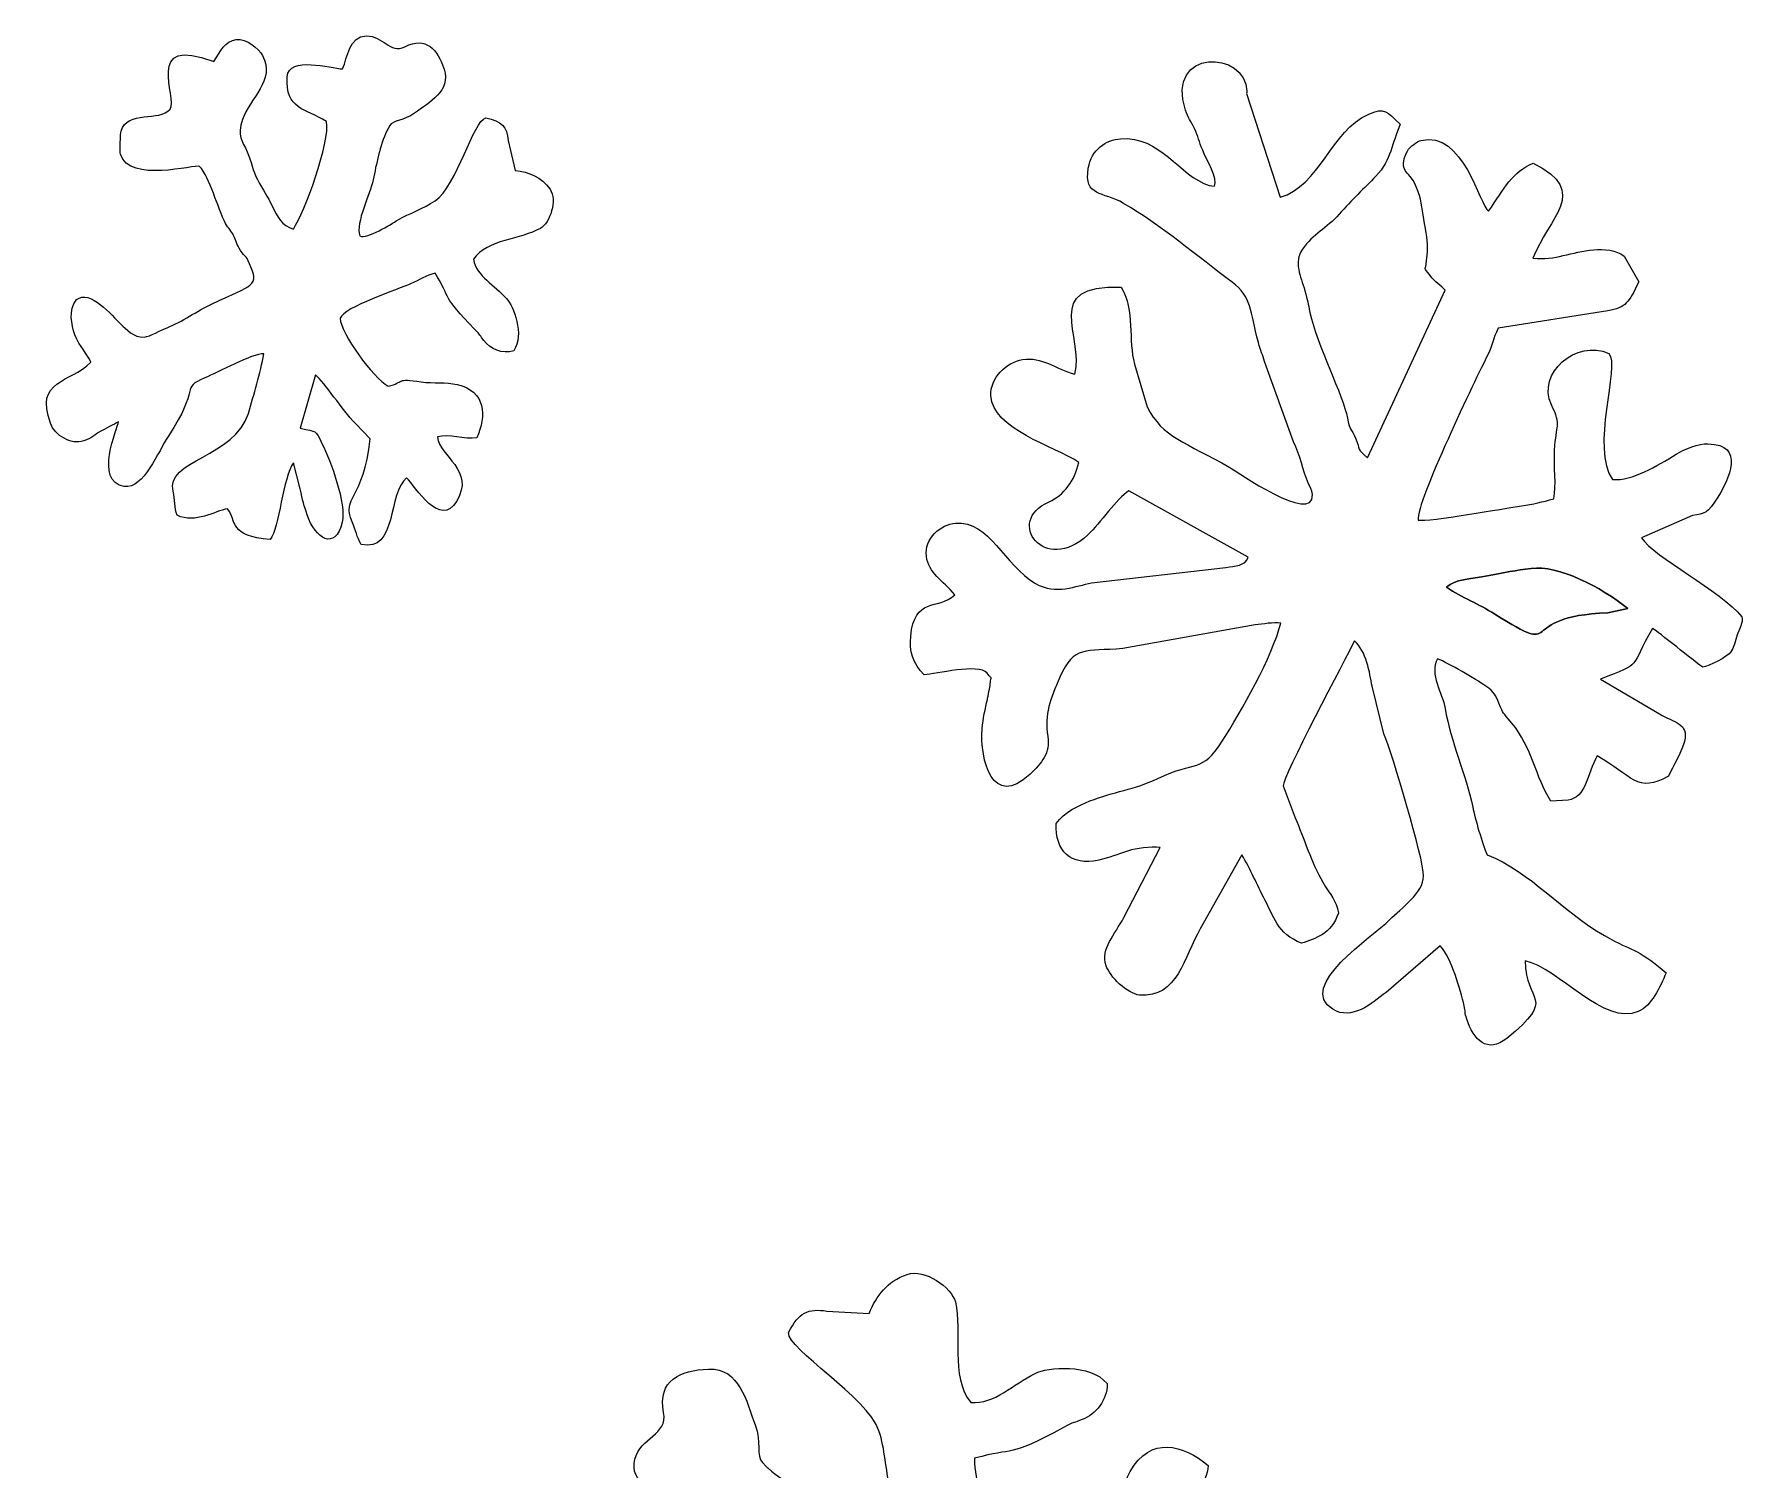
# Model space of a CAD drawing. Header units: millimetres. Extents: x -127 to 127, y -90 to 89.
# Drawn here: x -50.23 to -27.11, y 6.79 to 26.17 of the extents above; entities that cross this region are included whole.
import ezdxf

# ---------------------------------------------------------------- set-up
doc = ezdxf.new("R2010")
doc.units = ezdxf.units.MM
doc.header["$MEASUREMENT"] = 0
doc.layers.add('Layer 1', color=7, linetype='Continuous')

msp = doc.modelspace()

# ---------------------------------------------------------------- linework, layer by layer
at = {"layer": 'Layer 1', "color": 1, "lineweight": 9}
for points, knots in [([(-49.0881, 20.9363), (-49.0957, 20.8643), (-49.4256, 20.1293), (-49.0096, 20.0647), (-49.0096, 20.0647), (-48.7484, 20.0243), (-48.5459, 20.5471), (-48.4172, 20.7408), (-48.4172, 20.7408), (-47.9697, 21.4139), (-48.2623, 21.389), (-47.9222, 21.5305), (-47.9222, 21.5305), (-47.7537, 21.6006), (-47.2752, 21.8636), (-47.127, 21.8546), (-47.127, 21.8546), (-47.1707, 21.597), (-47.2586, 21.3049), (-47.3341, 21.0504), (-47.3341, 21.0504), (-47.5072, 20.4665), (-48.462, 20.4138), (-48.3513, 20.0009), (-48.3513, 20.0009), (-48.3199, 19.8838), (-48.3342, 19.7791), (-48.2968, 19.6758), (-48.2968, 19.6758), (-48.0408, 19.5581), (-47.794, 19.7336), (-47.6139, 19.7634), (-47.6139, 19.7634), (-47.4902, 19.597), (-47.5979, 19.3903), (-47.0375, 19.3482), (-47.0375, 19.3482), (-46.9181, 19.5004), (-46.8646, 20.1981), (-46.7257, 20.3821), (-46.7257, 20.3821), (-46.7257, 20.3821), (-46.6332, 20.0333), (-46.6332, 20.0333), (-46.6332, 20.0333), (-46.6044, 19.8755), (-46.5796, 19.8043), (-46.5397, 19.6829), (-46.5397, 19.6829), (-46.4338, 19.3616), (-46.16, 19.1868), (-46.0663, 19.5828), (-46.0663, 19.5828), (-46.0083, 19.8274), (-46.2223, 20.4094), (-46.3398, 20.6444), (-46.3398, 20.6444), (-46.4353, 20.8352), (-46.4023, 20.8), (-46.635, 20.8502), (-46.635, 20.8502), (-46.635, 20.8502), (-46.4283, 21.5732), (-46.4283, 21.5732), (-46.4283, 21.5732), (-46.3037, 21.4598), (-46.0647, 21.103), (-45.8895, 20.915), (-45.8895, 20.915), (-45.8895, 20.915), (-45.6903, 20.7087), (-45.6903, 20.7087), (-45.6903, 20.7087), (-45.7762, 19.8752), (-46.0818, 19.927), (-45.9339, 19.5867), (-45.9339, 19.5867), (-45.8809, 19.4648), (-45.8727, 19.3913), (-45.8111, 19.2808), (-45.8111, 19.2808), (-45.3233, 19.1686), (-45.4516, 19.9848), (-45.1976, 20.182), (-45.1976, 20.182), (-45.0747, 20.0526), (-44.7399, 19.4971), (-44.5211, 19.8641), (-44.5211, 19.8641), (-44.2672, 20.2902), (-44.7603, 20.4694), (-44.7808, 20.7328), (-44.7808, 20.7328), (-44.6244, 20.7828), (-44.4186, 20.6918), (-44.2484, 20.7206), (-44.2484, 20.7206), (-44.1184, 21.0172), (-44.1226, 21.3477), (-44.5152, 21.4413), (-44.5152, 21.4413), (-44.6643, 21.4768), (-44.8288, 21.4518), (-45.0008, 21.4779), (-45.0008, 21.4779), (-45.3483, 21.5307), (-45.2185, 21.4724), (-45.4468, 21.4168), (-45.4468, 21.4168), (-45.6462, 21.5316), (-46.0878, 22.1273), (-46.0949, 22.3365), (-46.0949, 22.3365), (-46.0478, 22.4825), (-45.3011, 22.7306), (-45.1365, 22.8029), (-45.1365, 22.8029), (-45.0171, 22.8554), (-44.9377, 22.9119), (-44.8107, 22.9443), (-44.8107, 22.9443), (-44.5944, 22.5924), (-44.7265, 22.6409), (-44.2791, 22.1885), (-44.2791, 22.1885), (-44.1972, 22.1058), (-44.2098, 22.1034), (-44.1552, 22.0335), (-44.1552, 22.0335), (-44.0694, 21.9235), (-43.9053, 21.8457), (-43.7497, 21.8972), (-43.7497, 21.8972), (-43.5983, 22.111), (-43.7583, 22.5032), (-43.8467, 22.6022), (-43.8467, 22.6022), (-44.0076, 22.7824), (-44.251, 22.9001), (-44.2959, 23.132), (-44.2959, 23.132), (-44.1043, 23.4016), (-43.6516, 23.3998), (-43.3898, 23.5488), (-43.3898, 23.5488), (-43.2625, 23.6213), (-43.1565, 23.9296), (-43.2607, 24.0781), (-43.2607, 24.0781), (-43.3787, 24.2464), (-43.5445, 24.3096), (-43.731, 24.3314), (-43.731, 24.3314), (-43.731, 24.3314), (-43.8238, 24.7347), (-43.8238, 24.7347), (-43.8238, 24.7347), (-43.8449, 24.919), (-43.9123, 24.9988), (-44.1289, 25.0388), (-44.1289, 25.0388), (-44.2924, 25.0082), (-44.5186, 24.122), (-44.8124, 23.9202), (-44.8124, 23.9202), (-44.9689, 23.8127), (-45.157, 23.7557), (-45.319, 23.6596), (-45.319, 23.6596), (-45.404, 23.6092), (-45.7317, 23.3973), (-45.8291, 23.446), (-45.8291, 23.446), (-45.8906, 23.63), (-45.686, 24.011), (-45.6484, 24.2027), (-45.6484, 24.2027), (-45.6064, 24.4169), (-45.558, 24.6624), (-45.4643, 24.8643), (-45.4643, 24.8643), (-45.4604, 24.8726), (-45.4567, 24.8801), (-45.4526, 24.8881), (-45.4526, 24.8881), (-45.4526, 24.8881), (-45.4253, 24.9349), (-45.4253, 24.9349), (-45.4253, 24.9349), (-45.3795, 25.0145), (-45.2342, 24.9968), (-45.09, 25.1036), (-45.09, 25.1036), (-44.8917, 25.2505), (-44.5946, 25.4044), (-44.6904, 25.6953), (-44.6904, 25.6953), (-44.7778, 25.9613), (-44.9317, 26.147), (-45.2219, 26.0009), (-45.2219, 26.0009), (-45.4224, 25.9), (-45.5183, 26.1529), (-45.7395, 26.1466), (-45.7395, 26.1466), (-45.9765, 26.1398), (-45.9941, 25.8575), (-46.0615, 25.7014), (-46.0615, 25.7014), (-46.2204, 25.7054), (-46.7904, 25.8838), (-46.8094, 25.5925), (-46.8094, 25.5925), (-46.8382, 25.1541), (-46.5679, 25.1673), (-46.2781, 24.993), (-46.2781, 24.993), (-46.2262, 24.7117), (-46.5776, 23.7654), (-46.7262, 23.5396), (-46.7262, 23.5396), (-46.8816, 23.5827), (-46.943, 23.705), (-47.0091, 23.844), (-47.0091, 23.844), (-47.0778, 23.9884), (-47.133, 24.059), (-47.2113, 24.2064), (-47.2113, 24.2064), (-47.2728, 24.3223), (-47.2952, 24.4546), (-47.3499, 24.5833), (-47.3499, 24.5833), (-47.4134, 24.7328), (-47.4929, 24.7849), (-47.4135, 25.02), (-47.4135, 25.02), (-47.3191, 25.2996), (-46.9602, 25.5517), (-47.1429, 25.8812), (-47.1429, 25.8812), (-47.1965, 25.9779), (-47.3593, 26.1146), (-47.498, 26.0962), (-47.498, 26.0962), (-47.6472, 26.0764), (-47.7129, 25.9393), (-47.8023, 25.7999), (-47.8023, 25.7999), (-48.7615, 26.1689), (-48.2769, 25.3038), (-48.3915, 25.1592), (-48.3915, 25.1592), (-48.5319, 24.982), (-48.9676, 25.1511), (-49.0539, 24.8607), (-49.0539, 24.8607), (-49.0608, 24.8372), (-49.0708, 24.5762), (-49.0625, 24.5498), (-49.0625, 24.5498), (-48.9378, 24.1549), (-48.0545, 24.4134), (-47.993, 24.3852), (-47.993, 24.3852), (-47.8569, 24.24), (-47.75, 23.8196), (-47.6412, 23.6165), (-47.6412, 23.6165), (-47.6055, 23.5497), (-47.5644, 23.5126), (-47.5328, 23.4515), (-47.5328, 23.4515), (-47.4988, 23.3858), (-47.4955, 23.3297), (-47.4413, 23.2506), (-47.4413, 23.2506), (-47.3674, 23.143), (-47.3785, 23.2047), (-47.3183, 23.0704), (-47.3183, 23.0704), (-47.1845, 22.7715), (-47.2554, 22.7925), (-47.8308, 22.5263), (-47.8308, 22.5263), (-48.0265, 22.4359), (-48.2289, 22.2837), (-48.4317, 22.2081), (-48.4317, 22.2081), (-48.5255, 22.1732), (-48.6574, 22.0902), (-48.7424, 22.082), (-48.7424, 22.082), (-48.8817, 22.0684), (-48.9861, 22.1911), (-49.0562, 22.2562), (-49.0562, 22.2562), (-49.1746, 22.366), (-49.4707, 22.7358), (-49.6572, 22.5866), (-49.6572, 22.5866), (-49.7636, 22.4438), (-49.7262, 22.2493), (-49.6755, 22.1133), (-49.6755, 22.1133), (-49.614, 21.9485), (-49.5053, 21.8523), (-49.4619, 21.7404), (-49.4619, 21.7404), (-49.742, 21.4568), (-50.2258, 21.5071), (-50.0068, 20.9179), (-50.0068, 20.9179), (-49.9458, 20.7537), (-49.7284, 20.62), (-49.5574, 20.6796), (-49.5574, 20.6796), (-49.4572, 20.7145), (-49.4075, 20.7609), (-49.3268, 20.8094), (-49.3268, 20.8094), (-49.2629, 20.8478), (-49.153, 20.9001), (-49.0881, 20.9363)], [0, 0, 0, 0, 0.0121951, 0.0121951, 0.0121951, 0.0121951, 0.0243902, 0.0243902, 0.0243902, 0.0243902, 0.0365854, 0.0365854, 0.0365854, 0.0365854, 0.0487805, 0.0487805, 0.0487805, 0.0487805, 0.0609756, 0.0609756, 0.0609756, 0.0609756, 0.0731707, 0.0731707, 0.0731707, 0.0731707, 0.0853659, 0.0853659, 0.0853659, 0.0853659, 0.097561, 0.097561, 0.097561, 0.097561, 0.1097561, 0.1097561, 0.1097561, 0.1097561, 0.1219512, 0.1219512, 0.1219512, 0.1219512, 0.1341463, 0.1341463, 0.1341463, 0.1341463, 0.1463415, 0.1463415, 0.1463415, 0.1463415, 0.1585366, 0.1585366, 0.1585366, 0.1585366, 0.1707317, 0.1707317, 0.1707317, 0.1707317, 0.1829268, 0.1829268, 0.1829268, 0.1829268, 0.195122, 0.195122, 0.195122, 0.195122, 0.2073171, 0.2073171, 0.2073171, 0.2073171, 0.2195122, 0.2195122, 0.2195122, 0.2195122, 0.2317073, 0.2317073, 0.2317073, 0.2317073, 0.2439024, 0.2439024, 0.2439024, 0.2439024, 0.2560976, 0.2560976, 0.2560976, 0.2560976, 0.2682927, 0.2682927, 0.2682927, 0.2682927, 0.2804878, 0.2804878, 0.2804878, 0.2804878, 0.2926829, 0.2926829, 0.2926829, 0.2926829, 0.304878, 0.304878, 0.304878, 0.304878, 0.3170732, 0.3170732, 0.3170732, 0.3170732, 0.3292683, 0.3292683, 0.3292683, 0.3292683, 0.3414634, 0.3414634, 0.3414634, 0.3414634, 0.3536585, 0.3536585, 0.3536585, 0.3536585, 0.3658537, 0.3658537, 0.3658537, 0.3658537, 0.3780488, 0.3780488, 0.3780488, 0.3780488, 0.3902439, 0.3902439, 0.3902439, 0.3902439, 0.402439, 0.402439, 0.402439, 0.402439, 0.4146341, 0.4146341, 0.4146341, 0.4146341, 0.4268293, 0.4268293, 0.4268293, 0.4268293, 0.4390244, 0.4390244, 0.4390244, 0.4390244, 0.4512195, 0.4512195, 0.4512195, 0.4512195, 0.4634146, 0.4634146, 0.4634146, 0.4634146, 0.4756098, 0.4756098, 0.4756098, 0.4756098, 0.4878049, 0.4878049, 0.4878049, 0.4878049, 0.5, 0.5, 0.5, 0.5, 0.5121951, 0.5121951, 0.5121951, 0.5121951, 0.5243902, 0.5243902, 0.5243902, 0.5243902, 0.5365854, 0.5365854, 0.5365854, 0.5365854, 0.5487805, 0.5487805, 0.5487805, 0.5487805, 0.5609756, 0.5609756, 0.5609756, 0.5609756, 0.5731707, 0.5731707, 0.5731707, 0.5731707, 0.5853659, 0.5853659, 0.5853659, 0.5853659, 0.597561, 0.597561, 0.597561, 0.597561, 0.6097561, 0.6097561, 0.6097561, 0.6097561, 0.6219512, 0.6219512, 0.6219512, 0.6219512, 0.6341463, 0.6341463, 0.6341463, 0.6341463, 0.6463415, 0.6463415, 0.6463415, 0.6463415, 0.6585366, 0.6585366, 0.6585366, 0.6585366, 0.6707317, 0.6707317, 0.6707317, 0.6707317, 0.6829268, 0.6829268, 0.6829268, 0.6829268, 0.695122, 0.695122, 0.695122, 0.695122, 0.7073171, 0.7073171, 0.7073171, 0.7073171, 0.7195122, 0.7195122, 0.7195122, 0.7195122, 0.7317073, 0.7317073, 0.7317073, 0.7317073, 0.7439024, 0.7439024, 0.7439024, 0.7439024, 0.7560976, 0.7560976, 0.7560976, 0.7560976, 0.7682927, 0.7682927, 0.7682927, 0.7682927, 0.7804878, 0.7804878, 0.7804878, 0.7804878, 0.7926829, 0.7926829, 0.7926829, 0.7926829, 0.804878, 0.804878, 0.804878, 0.804878, 0.8170732, 0.8170732, 0.8170732, 0.8170732, 0.8292683, 0.8292683, 0.8292683, 0.8292683, 0.8414634, 0.8414634, 0.8414634, 0.8414634, 0.8536585, 0.8536585, 0.8536585, 0.8536585, 0.8658537, 0.8658537, 0.8658537, 0.8658537, 0.8780488, 0.8780488, 0.8780488, 0.8780488, 0.8902439, 0.8902439, 0.8902439, 0.8902439, 0.902439, 0.902439, 0.902439, 0.902439, 0.9146341, 0.9146341, 0.9146341, 0.9146341, 0.9268293, 0.9268293, 0.9268293, 0.9268293, 0.9390244, 0.9390244, 0.9390244, 0.9390244, 0.9512195, 0.9512195, 0.9512195, 0.9512195, 0.9634146, 0.9634146, 0.9634146, 0.9634146, 0.9756098, 0.9756098, 0.9756098, 0.9756098, 1, 1, 1, 1]), ([(-34.4787, 14.0941), (-34.4787, 14.0941), (-33.9195, 15.0937), (-33.9195, 15.0937), (-33.9195, 15.0937), (-33.7982, 14.8986), (-33.7157, 14.689), (-33.6067, 14.4845), (-33.6067, 14.4845), (-33.495, 14.2745), (-33.4393, 14.0248), (-33.1118, 13.8999), (-33.1118, 13.8999), (-32.9271, 13.9592), (-32.7111, 14.0194), (-32.6138, 14.3062), (-32.6138, 14.3062), (-32.646, 14.4873), (-32.7145, 14.5361), (-32.8262, 14.7249), (-32.8262, 14.7249), (-32.9737, 14.9744), (-33.0852, 15.3323), (-33.196, 15.5911), (-33.196, 15.5911), (-33.196, 15.5911), (-33.3586, 16.026), (-33.3586, 16.026), (-33.3586, 16.026), (-33.3818, 16.1119), (-32.5061, 17.7645), (-32.3975, 17.9801), (-32.3975, 17.9801), (-32.2363, 17.8392), (-32.1912, 17.5512), (-32.1598, 17.367), (-32.1598, 17.367), (-32.1598, 17.367), (-31.9987, 16.7237), (-31.9987, 16.7237), (-31.9987, 16.7237), (-31.8866, 16.4503), (-31.4614, 15.0374), (-31.4646, 14.8082), (-31.4646, 14.8082), (-31.4677, 14.5749), (-31.7603, 14.3752), (-31.9223, 14.2145), (-31.9223, 14.2145), (-32.1462, 13.9924), (-33.1942, 13.313), (-32.6897, 13.0075), (-32.6897, 13.0075), (-32.4325, 12.8517), (-32.1701, 13.0835), (-31.9704, 13.2362), (-31.9704, 13.2362), (-31.9704, 13.2362), (-31.2383, 13.8644), (-31.2383, 13.8644), (-31.2383, 13.8644), (-31.0804, 13.686), (-30.9699, 13.2785), (-30.9154, 13.0528), (-30.9154, 13.0528), (-30.8958, 12.9719), (-30.9117, 12.9643), (-30.8818, 12.8748), (-30.8818, 12.8748), (-30.7886, 12.5957), (-30.6035, 12.4022), (-30.3407, 12.6154), (-30.3407, 12.6154), (-29.6426, 13.1816), (-30.0939, 13.0886), (-30.0911, 13.6608), (-30.0911, 13.6608), (-29.6436, 13.5693), (-29.0246, 12.7746), (-28.5651, 12.9768), (-28.5651, 12.9768), (-28.385, 13.0562), (-28.2712, 13.3046), (-28.1895, 13.5008), (-28.1895, 13.5008), (-28.6356, 13.8755), (-28.6055, 13.762), (-29.0216, 14.0022), (-29.0216, 14.0022), (-29.6038, 14.3383), (-30.0077, 14.8525), (-30.6047, 15.0944), (-30.6047, 15.0944), (-30.6705, 15.2371), (-30.7694, 15.5861), (-30.8001, 15.7356), (-30.8001, 15.7356), (-30.8903, 16.1766), (-31.0946, 16.6114), (-31.173, 17.0692), (-31.173, 17.0692), (-31.2091, 17.28), (-31.3897, 17.5269), (-31.2772, 17.7403), (-31.2772, 17.7403), (-31.1199, 17.6727), (-30.7657, 17.4701), (-30.6229, 17.3691), (-30.6229, 17.3691), (-30.5074, 17.2876), (-30.4906, 17.2445), (-30.4471, 17.14), (-30.4471, 17.14), (-30.3779, 16.9738), (-30.4045, 17.0336), (-30.2745, 16.8758), (-30.2745, 16.8758), (-29.9947, 16.5364), (-29.9584, 16.1468), (-29.7437, 15.8187), (-29.7437, 15.8187), (-29.7437, 15.8187), (-29.5135, 15.8298), (-29.5135, 15.8298), (-29.5135, 15.8298), (-29.2733, 15.8658), (-29.2513, 16.1768), (-29.1212, 16.4306), (-29.1212, 16.4306), (-28.6537, 16.1606), (-28.5736, 15.9147), (-28.158, 16.1524), (-28.158, 16.1524), (-28.0987, 16.2689), (-27.9653, 16.5244), (-27.941, 16.6241), (-27.941, 16.6241), (-27.881, 16.87), (-28.0806, 16.877), (-28.2777, 16.9947), (-28.2777, 16.9947), (-28.2777, 16.9947), (-29.0762, 17.4647), (-29.0762, 17.4647), (-29.0762, 17.4647), (-28.492, 17.6905), (-28.6901, 17.5966), (-28.3732, 18.1496), (-28.3732, 18.1496), (-28.2044, 18.0327), (-27.7534, 17.658), (-27.6917, 17.6249), (-27.6917, 17.6249), (-27.6141, 17.6366), (-27.3595, 17.7648), (-27.3127, 17.8323), (-27.3127, 17.8323), (-27.2774, 17.883), (-27.255, 17.9826), (-27.2289, 18.0604), (-27.2289, 18.0604), (-27.2084, 18.1214), (-27.1422, 18.2412), (-27.1648, 18.3036), (-27.1648, 18.3036), (-27.4492, 18.6631), (-28.3485, 19.1057), (-28.521, 19.3722), (-28.521, 19.3722), (-28.521, 19.3722), (-27.8335, 19.6728), (-27.8335, 19.6728), (-27.8335, 19.6728), (-27.6647, 19.699), (-27.6233, 19.7049), (-27.4995, 19.9058), (-27.4995, 19.9058), (-27.3386, 20.1666), (-27.113, 20.6297), (-27.6242, 20.6406), (-27.6242, 20.6406), (-27.7474, 20.6431), (-27.9332, 20.5764), (-28.0536, 20.5008), (-28.0536, 20.5008), (-28.3077, 20.341), (-28.6473, 20.1379), (-28.9107, 20.1587), (-28.9107, 20.1587), (-29.2176, 20.5674), (-28.8102, 21.7039), (-28.9614, 21.8603), (-28.9614, 21.8603), (-29.3999, 22.0561), (-29.9416, 21.5968), (-29.7359, 21.1653), (-29.7359, 21.1653), (-29.5968, 20.8734), (-29.6762, 20.9123), (-29.6951, 20.5534), (-29.6951, 20.5534), (-29.7069, 20.3302), (-29.6686, 20.0825), (-29.7039, 19.8986), (-29.7039, 19.8986), (-29.8638, 19.8554), (-29.9792, 19.8251), (-30.1435, 19.8028), (-30.1435, 19.8028), (-30.3629, 19.7729), (-31.3951, 19.58), (-31.5389, 19.6113), (-31.5389, 19.6113), (-31.5641, 19.857), (-30.7478, 21.5389), (-30.5981, 21.8408), (-30.5981, 21.8408), (-30.5284, 21.9814), (-30.5305, 22.048), (-30.4559, 22.2026), (-30.4559, 22.2026), (-30.4559, 22.2026), (-28.9766, 22.4337), (-28.9766, 22.4337), (-28.9766, 22.4337), (-28.7278, 22.4852), (-28.6977, 22.5377), (-28.5572, 22.8284), (-28.5572, 22.8284), (-28.5572, 22.8284), (-28.757, 23.1756), (-28.757, 23.1756), (-28.757, 23.1756), (-28.8583, 23.2558), (-29.0352, 23.2718), (-29.1666, 23.2599), (-29.1666, 23.2599), (-29.4651, 23.233), (-29.6896, 23.114), (-29.9868, 23.1446), (-29.9868, 23.1446), (-29.7829, 23.6949), (-29.2022, 24.0446), (-29.9824, 24.427), (-29.9824, 24.427), (-30.2679, 24.3145), (-30.3707, 24.0933), (-30.5853, 23.7792), (-30.5853, 23.7792), (-30.7041, 23.8488), (-30.9273, 24.878), (-31.4997, 24.7361), (-31.4997, 24.7361), (-31.5513, 24.7234), (-31.6496, 24.6427), (-31.6687, 24.6164), (-31.6687, 24.6164), (-31.6855, 24.5932), (-31.7156, 24.5206), (-31.7201, 24.5037), (-31.7201, 24.5037), (-31.7831, 24.2626), (-31.6262, 24.3558), (-31.5207, 23.9943), (-31.5207, 23.9943), (-31.4799, 23.8539), (-31.4712, 23.7254), (-31.4383, 23.549), (-31.4383, 23.549), (-31.4057, 23.3732), (-31.4055, 23.305), (-31.4223, 23.117), (-31.4223, 23.117), (-31.4369, 22.9551), (-31.4777, 23.0501), (-31.3753, 22.9109), (-31.3753, 22.9109), (-31.317, 22.8315), (-31.2272, 22.7687), (-31.1712, 22.7152), (-31.1712, 22.7152), (-31.1712, 22.7152), (-32.2211, 20.4529), (-32.2211, 20.4529), (-32.2211, 20.4529), (-32.3662, 20.5709), (-32.3175, 20.5595), (-32.38, 20.7081), (-32.38, 20.7081), (-32.4446, 20.8616), (-32.464, 20.8227), (-32.4928, 20.9883), (-32.4928, 20.9883), (-32.5443, 21.2845), (-32.906, 21.9782), (-32.999, 22.4137), (-32.999, 22.4137), (-33.0254, 22.5375), (-33.0276, 22.5712), (-33.0669, 22.7072), (-33.0669, 22.7072), (-33.1239, 22.9042), (-33.2218, 23.0898), (-33.101, 23.2658), (-33.101, 23.2658), (-32.9549, 23.479), (-32.7748, 23.5434), (-32.6024, 23.7395), (-32.6024, 23.7395), (-32.4389, 23.9254), (-32.2554, 24.0992), (-32.111, 24.2497), (-32.111, 24.2497), (-31.8903, 24.4798), (-31.897, 24.697), (-31.7792, 24.9541), (-31.7792, 24.9541), (-31.9636, 25.1251), (-31.9837, 25.189), (-32.2136, 25.0876), (-32.2136, 25.0876), (-32.7009, 24.8727), (-32.8749, 24.1148), (-33.4019, 23.9676), (-33.4019, 23.9676), (-33.4019, 23.9676), (-33.8535, 25.3675), (-33.8535, 25.3675), (-33.8535, 25.3675), (-33.8533, 25.3768), (-33.8518, 25.3893), (-33.8518, 25.3985), (-33.8518, 25.3985), (-33.8527, 25.9583), (-34.9567, 25.9831), (-34.68, 25.1425), (-34.68, 25.1425), (-34.6453, 25.037), (-34.6087, 25.0042), (-34.5579, 24.8963), (-34.5579, 24.8963), (-34.5067, 24.7874), (-34.4957, 24.7181), (-34.4514, 24.6126), (-34.4514, 24.6126), (-34.3912, 24.4692), (-34.2368, 24.2134), (-34.2871, 24.119), (-34.2871, 24.119), (-34.2871, 24.119), (-34.3596, 24.1275), (-34.3596, 24.1275), (-34.3596, 24.1275), (-34.7611, 24.2561), (-35.0253, 24.8024), (-35.5577, 24.7585), (-35.5577, 24.7585), (-35.7496, 24.7428), (-35.95, 24.6147), (-35.9916, 24.359), (-35.9916, 24.359), (-36.0542, 23.9726), (-35.7949, 24.0477), (-35.5152, 23.8862), (-35.5152, 23.8862), (-35.0299, 23.606), (-34.5031, 23.1609), (-34.0489, 22.8219), (-34.0489, 22.8219), (-33.7857, 22.6255), (-33.8109, 22.44), (-33.6941, 22.0086), (-33.6941, 22.0086), (-33.6599, 21.8824), (-33.6398, 21.8513), (-33.612, 21.7495), (-33.612, 21.7495), (-33.612, 21.7495), (-33.2212, 20.6686), (-33.2212, 20.6686), (-33.2212, 20.6686), (-33.1257, 20.484), (-33.1004, 20.2892), (-33.0173, 20.0996), (-33.0173, 20.0996), (-32.9976, 20.0549), (-32.9667, 20.0244), (-32.9647, 19.9555), (-32.9647, 19.9555), (-32.9523, 19.54), (-33.9946, 20.2713), (-34.0808, 20.321), (-34.0808, 20.321), (-34.6713, 20.6605), (-34.9942, 20.7279), (-35.1947, 21.1385), (-35.1947, 21.1385), (-35.1947, 21.1385), (-35.3669, 21.7159), (-35.3669, 21.7159), (-35.3669, 21.7159), (-35.4577, 22.0337), (-35.3603, 22.4434), (-35.5461, 22.7552), (-35.5461, 22.7552), (-36.6394, 22.7955), (-36.0376, 22.0927), (-36.1742, 21.5804), (-36.1742, 21.5804), (-36.4462, 21.6542), (-36.6133, 21.8196), (-36.8798, 21.7781), (-36.8798, 21.7781), (-37.1021, 21.7435), (-37.3205, 21.5245), (-37.3066, 21.2918), (-37.3066, 21.2918), (-37.2788, 20.8302), (-36.4593, 20.6148), (-36.119, 20.3894), (-36.119, 20.3894), (-36.1784, 20.1408), (-36.3185, 19.9468), (-36.5214, 19.8577), (-36.5214, 19.8577), (-37.1264, 19.5919), (-36.5796, 18.8667), (-35.9982, 19.4108), (-35.9982, 19.4108), (-35.8259, 19.572), (-35.612, 19.9019), (-35.4432, 20.006), (-35.4432, 20.006), (-35.4432, 20.006), (-33.8322, 19.1094), (-33.8322, 19.1094), (-33.8322, 19.1094), (-33.8744, 18.9904), (-34.0083, 18.9923), (-34.1321, 18.9722), (-34.1321, 18.9722), (-34.1321, 18.9722), (-35.9478, 18.7621), (-35.9478, 18.7621), (-35.9478, 18.7621), (-36.1546, 18.7266), (-36.4237, 18.5938), (-36.7056, 18.7566), (-36.7056, 18.7566), (-37.127, 18.9999), (-37.3233, 19.6067), (-37.7859, 19.5706), (-37.7859, 19.5706), (-37.9828, 19.5552), (-38.2082, 19.3616), (-38.1779, 19.1226), (-38.1779, 19.1226), (-38.1483, 18.8889), (-37.9623, 18.8052), (-37.7919, 18.6018), (-37.7919, 18.6018), (-38.0338, 18.3882), (-38.3373, 18.5854), (-38.3901, 18.0384), (-38.3901, 18.0384), (-38.408, 17.8534), (-38.3646, 17.6736), (-38.206, 17.5214), (-38.206, 17.5214), (-38.0512, 17.5308), (-37.478, 17.6818), (-37.3562, 17.5447), (-37.3562, 17.5447), (-37.2714, 17.4211), (-37.312, 17.5499), (-37.3158, 17.3884), (-37.3158, 17.3884), (-37.3161, 17.3749), (-37.3479, 17.2227), (-37.3548, 17.1903), (-37.3548, 17.1903), (-37.3823, 17.0618), (-37.4145, 16.931), (-37.4249, 16.7959), (-37.4249, 16.7959), (-37.4572, 16.3707), (-37.2845, 15.7064), (-36.7814, 16.1788), (-36.7814, 16.1788), (-36.6184, 16.3318), (-36.5057, 16.4664), (-36.5395, 16.6913), (-36.5395, 16.6913), (-36.5853, 16.996), (-36.5082, 17.1914), (-36.3753, 17.4917), (-36.3753, 17.4917), (-36.1844, 17.9234), (-36.0332, 17.8333), (-35.5236, 17.8766), (-35.5236, 17.8766), (-35.5236, 17.8766), (-33.7367, 18.1958), (-33.7367, 18.1958), (-33.7367, 18.1958), (-33.6352, 18.2078), (-33.4902, 18.2329), (-33.3932, 18.2213), (-33.3932, 18.2213), (-33.4998, 17.7771), (-33.929, 17.0242), (-34.1831, 16.6258), (-34.1831, 16.6258), (-34.4601, 16.1913), (-34.5345, 16.3711), (-35.0526, 16.1237), (-35.0526, 16.1237), (-35.3638, 15.9751), (-35.6596, 15.9407), (-35.9696, 15.8195), (-35.9696, 15.8195), (-36.12, 15.7606), (-36.3139, 15.6681), (-36.4268, 15.514), (-36.4268, 15.514), (-36.4415, 15.1507), (-36.2287, 14.9313), (-35.851, 15.0226), (-35.851, 15.0226), (-35.7044, 15.058), (-35.6045, 15.0924), (-35.4468, 15.1474), (-35.4468, 15.1474), (-35.351, 15.1808), (-35.1498, 15.2048), (-35.0195, 15.1921), (-35.0195, 15.1921), (-35.0195, 15.1921), (-35.513, 14.2485), (-35.513, 14.2485), (-35.513, 14.2485), (-35.6336, 14.0059), (-35.8254, 13.8341), (-35.7506, 13.5961), (-35.7506, 13.5961), (-35.7059, 13.4533), (-35.4587, 13.2119), (-35.3002, 13.1992), (-35.3002, 13.1992), (-34.7825, 13.1581), (-34.7011, 13.709), (-34.4787, 14.0941)], [0, 0, 0, 0, 0.0071942, 0.0071942, 0.0071942, 0.0071942, 0.0143885, 0.0143885, 0.0143885, 0.0143885, 0.0215827, 0.0215827, 0.0215827, 0.0215827, 0.028777, 0.028777, 0.028777, 0.028777, 0.0359712, 0.0359712, 0.0359712, 0.0359712, 0.0431655, 0.0431655, 0.0431655, 0.0431655, 0.0503597, 0.0503597, 0.0503597, 0.0503597, 0.057554, 0.057554, 0.057554, 0.057554, 0.0647482, 0.0647482, 0.0647482, 0.0647482, 0.0719424, 0.0719424, 0.0719424, 0.0719424, 0.0791367, 0.0791367, 0.0791367, 0.0791367, 0.0863309, 0.0863309, 0.0863309, 0.0863309, 0.0935252, 0.0935252, 0.0935252, 0.0935252, 0.1007194, 0.1007194, 0.1007194, 0.1007194, 0.1079137, 0.1079137, 0.1079137, 0.1079137, 0.1151079, 0.1151079, 0.1151079, 0.1151079, 0.1223022, 0.1223022, 0.1223022, 0.1223022, 0.1294964, 0.1294964, 0.1294964, 0.1294964, 0.1366906, 0.1366906, 0.1366906, 0.1366906, 0.1438849, 0.1438849, 0.1438849, 0.1438849, 0.1510791, 0.1510791, 0.1510791, 0.1510791, 0.1582734, 0.1582734, 0.1582734, 0.1582734, 0.1654676, 0.1654676, 0.1654676, 0.1654676, 0.1726619, 0.1726619, 0.1726619, 0.1726619, 0.1798561, 0.1798561, 0.1798561, 0.1798561, 0.1870504, 0.1870504, 0.1870504, 0.1870504, 0.1942446, 0.1942446, 0.1942446, 0.1942446, 0.2014388, 0.2014388, 0.2014388, 0.2014388, 0.2086331, 0.2086331, 0.2086331, 0.2086331, 0.2158273, 0.2158273, 0.2158273, 0.2158273, 0.2230216, 0.2230216, 0.2230216, 0.2230216, 0.2302158, 0.2302158, 0.2302158, 0.2302158, 0.2374101, 0.2374101, 0.2374101, 0.2374101, 0.2446043, 0.2446043, 0.2446043, 0.2446043, 0.2517986, 0.2517986, 0.2517986, 0.2517986, 0.2589928, 0.2589928, 0.2589928, 0.2589928, 0.2661871, 0.2661871, 0.2661871, 0.2661871, 0.2733813, 0.2733813, 0.2733813, 0.2733813, 0.2805755, 0.2805755, 0.2805755, 0.2805755, 0.2877698, 0.2877698, 0.2877698, 0.2877698, 0.294964, 0.294964, 0.294964, 0.294964, 0.3021583, 0.3021583, 0.3021583, 0.3021583, 0.3093525, 0.3093525, 0.3093525, 0.3093525, 0.3165468, 0.3165468, 0.3165468, 0.3165468, 0.323741, 0.323741, 0.323741, 0.323741, 0.3309353, 0.3309353, 0.3309353, 0.3309353, 0.3381295, 0.3381295, 0.3381295, 0.3381295, 0.3453237, 0.3453237, 0.3453237, 0.3453237, 0.352518, 0.352518, 0.352518, 0.352518, 0.3597122, 0.3597122, 0.3597122, 0.3597122, 0.3669065, 0.3669065, 0.3669065, 0.3669065, 0.3741007, 0.3741007, 0.3741007, 0.3741007, 0.381295, 0.381295, 0.381295, 0.381295, 0.3884892, 0.3884892, 0.3884892, 0.3884892, 0.3956835, 0.3956835, 0.3956835, 0.3956835, 0.4028777, 0.4028777, 0.4028777, 0.4028777, 0.4100719, 0.4100719, 0.4100719, 0.4100719, 0.4172662, 0.4172662, 0.4172662, 0.4172662, 0.4244604, 0.4244604, 0.4244604, 0.4244604, 0.4316547, 0.4316547, 0.4316547, 0.4316547, 0.4388489, 0.4388489, 0.4388489, 0.4388489, 0.4460432, 0.4460432, 0.4460432, 0.4460432, 0.4532374, 0.4532374, 0.4532374, 0.4532374, 0.4604317, 0.4604317, 0.4604317, 0.4604317, 0.4676259, 0.4676259, 0.4676259, 0.4676259, 0.4748201, 0.4748201, 0.4748201, 0.4748201, 0.4820144, 0.4820144, 0.4820144, 0.4820144, 0.4892086, 0.4892086, 0.4892086, 0.4892086, 0.4964029, 0.4964029, 0.4964029, 0.4964029, 0.5035971, 0.5035971, 0.5035971, 0.5035971, 0.5107914, 0.5107914, 0.5107914, 0.5107914, 0.5179856, 0.5179856, 0.5179856, 0.5179856, 0.5251799, 0.5251799, 0.5251799, 0.5251799, 0.5323741, 0.5323741, 0.5323741, 0.5323741, 0.5395683, 0.5395683, 0.5395683, 0.5395683, 0.5467626, 0.5467626, 0.5467626, 0.5467626, 0.5539568, 0.5539568, 0.5539568, 0.5539568, 0.5611511, 0.5611511, 0.5611511, 0.5611511, 0.5683453, 0.5683453, 0.5683453, 0.5683453, 0.5755396, 0.5755396, 0.5755396, 0.5755396, 0.5827338, 0.5827338, 0.5827338, 0.5827338, 0.5899281, 0.5899281, 0.5899281, 0.5899281, 0.5971223, 0.5971223, 0.5971223, 0.5971223, 0.6043165, 0.6043165, 0.6043165, 0.6043165, 0.6115108, 0.6115108, 0.6115108, 0.6115108, 0.618705, 0.618705, 0.618705, 0.618705, 0.6258993, 0.6258993, 0.6258993, 0.6258993, 0.6330935, 0.6330935, 0.6330935, 0.6330935, 0.6402878, 0.6402878, 0.6402878, 0.6402878, 0.647482, 0.647482, 0.647482, 0.647482, 0.6546763, 0.6546763, 0.6546763, 0.6546763, 0.6618705, 0.6618705, 0.6618705, 0.6618705, 0.6690647, 0.6690647, 0.6690647, 0.6690647, 0.676259, 0.676259, 0.676259, 0.676259, 0.6834532, 0.6834532, 0.6834532, 0.6834532, 0.6906475, 0.6906475, 0.6906475, 0.6906475, 0.6978417, 0.6978417, 0.6978417, 0.6978417, 0.705036, 0.705036, 0.705036, 0.705036, 0.7122302, 0.7122302, 0.7122302, 0.7122302, 0.7194245, 0.7194245, 0.7194245, 0.7194245, 0.7266187, 0.7266187, 0.7266187, 0.7266187, 0.7338129, 0.7338129, 0.7338129, 0.7338129, 0.7410072, 0.7410072, 0.7410072, 0.7410072, 0.7482014, 0.7482014, 0.7482014, 0.7482014, 0.7553957, 0.7553957, 0.7553957, 0.7553957, 0.7625899, 0.7625899, 0.7625899, 0.7625899, 0.7697842, 0.7697842, 0.7697842, 0.7697842, 0.7769784, 0.7769784, 0.7769784, 0.7769784, 0.7841727, 0.7841727, 0.7841727, 0.7841727, 0.7913669, 0.7913669, 0.7913669, 0.7913669, 0.7985612, 0.7985612, 0.7985612, 0.7985612, 0.8057554, 0.8057554, 0.8057554, 0.8057554, 0.8129496, 0.8129496, 0.8129496, 0.8129496, 0.8201439, 0.8201439, 0.8201439, 0.8201439, 0.8273381, 0.8273381, 0.8273381, 0.8273381, 0.8345324, 0.8345324, 0.8345324, 0.8345324, 0.8417266, 0.8417266, 0.8417266, 0.8417266, 0.8489209, 0.8489209, 0.8489209, 0.8489209, 0.8561151, 0.8561151, 0.8561151, 0.8561151, 0.8633094, 0.8633094, 0.8633094, 0.8633094, 0.8705036, 0.8705036, 0.8705036, 0.8705036, 0.8776978, 0.8776978, 0.8776978, 0.8776978, 0.8848921, 0.8848921, 0.8848921, 0.8848921, 0.8920863, 0.8920863, 0.8920863, 0.8920863, 0.8992806, 0.8992806, 0.8992806, 0.8992806, 0.9064748, 0.9064748, 0.9064748, 0.9064748, 0.9136691, 0.9136691, 0.9136691, 0.9136691, 0.9208633, 0.9208633, 0.9208633, 0.9208633, 0.9280576, 0.9280576, 0.9280576, 0.9280576, 0.9352518, 0.9352518, 0.9352518, 0.9352518, 0.942446, 0.942446, 0.942446, 0.942446, 0.9496403, 0.9496403, 0.9496403, 0.9496403, 0.9568345, 0.9568345, 0.9568345, 0.9568345, 0.9640288, 0.9640288, 0.9640288, 0.9640288, 0.971223, 0.971223, 0.971223, 0.971223, 0.9784173, 0.9784173, 0.9784173, 0.9784173, 0.9856115, 0.9856115, 0.9856115, 0.9856115, 1, 1, 1, 1]), ([(-28.9752, 18.3589), (-30.2662, 18.3151), (-29.5429, 17.7405), (-30.5009, 18.3418), (-30.5009, 18.3418), (-30.7295, 18.4852), (-30.9364, 18.5588), (-31.1527, 18.7034), (-31.1527, 18.7034), (-31.0311, 18.8167), (-30.8577, 18.8074), (-30.5777, 18.8632), (-30.5777, 18.8632), (-30.3834, 18.902), (-30.2141, 18.9315), (-30.011, 18.9589), (-30.011, 18.9589), (-29.6488, 19.0074), (-29.0627, 18.7089), (-28.707, 18.4158), (-28.707, 18.4158), (-28.707, 18.4158), (-28.9752, 18.3589), (-28.9752, 18.3589)], [0, 0, 0, 0, 0.1428571, 0.1428571, 0.1428571, 0.1428571, 0.2857143, 0.2857143, 0.2857143, 0.2857143, 0.4285714, 0.4285714, 0.4285714, 0.4285714, 0.5714286, 0.5714286, 0.5714286, 0.5714286, 0.7142857, 0.7142857, 0.7142857, 0.7142857, 1, 1, 1, 1]), ([(-28.707, 18.4158), (-29.0627, 18.7089), (-29.6488, 19.0074), (-30.011, 18.9589), (-30.011, 18.9589), (-30.2141, 18.9315), (-30.3834, 18.902), (-30.5777, 18.8632), (-30.5777, 18.8632), (-30.8577, 18.8074), (-31.0311, 18.8167), (-31.1527, 18.7034), (-31.1527, 18.7034), (-30.9364, 18.5588), (-30.7295, 18.4852), (-30.5009, 18.3418), (-30.5009, 18.3418), (-29.5429, 17.7405), (-30.2662, 18.3151), (-28.9752, 18.3589), (-28.9752, 18.3589), (-28.9752, 18.3589), (-28.707, 18.4158), (-28.707, 18.4158)], [0, 0, 0, 0, 0.1428571, 0.1428571, 0.1428571, 0.1428571, 0.2857143, 0.2857143, 0.2857143, 0.2857143, 0.4285714, 0.4285714, 0.4285714, 0.4285714, 0.5714286, 0.5714286, 0.5714286, 0.5714286, 0.7142857, 0.7142857, 0.7142857, 0.7142857, 1, 1, 1, 1]), ([(-36.4924, 0.5267), (-36.4001, 0.4892), (-35.5527, -0.2261), (-35.3095, 0.2999), (-35.3095, 0.2999), (-35.1568, 0.6301), (-35.7718, 1.0963), (-35.9792, 1.3402), (-35.9792, 1.3402), (-36.7, 2.1876), (-36.7781, 1.7911), (-36.8363, 2.2947), (-36.8363, 2.2947), (-36.8651, 2.5443), (-37.0315, 3.277), (-36.9634, 3.4698), (-36.9634, 3.4698), (-36.6392, 3.3143), (-36.286, 3.0871), (-35.9779, 2.8907), (-35.9779, 2.8907), (-35.2711, 2.4401), (-35.5636, 1.1568), (-34.9752, 1.1466), (-34.9752, 1.1466), (-34.8084, 1.1437), (-34.6753, 1.0851), (-34.5245, 1.0953), (-34.5245, 1.0953), (-34.2716, 1.3894), (-34.4102, 1.7826), (-34.3812, 2.0322), (-34.3812, 2.0322), (-34.1142, 2.1328), (-33.8816, 1.9118), (-33.6132, 2.6373), (-33.6132, 2.6373), (-33.7692, 2.853), (-34.6721, 3.1885), (-34.8629, 3.4421), (-34.8629, 3.4421), (-34.8629, 3.4421), (-34.3663, 3.4322), (-34.3663, 3.4322), (-34.3663, 3.4322), (-34.1465, 3.4103), (-34.043, 3.4161), (-33.8672, 3.4229), (-33.8672, 3.4229), (-33.4019, 3.4411), (-33.0668, 3.7371), (-33.5551, 4.0113), (-33.5551, 4.0113), (-33.8568, 4.1808), (-34.7079, 4.1185), (-35.0636, 4.0522), (-35.0636, 4.0522), (-35.3522, 3.9982), (-35.2931, 4.0285), (-35.4478, 3.7397), (-35.4478, 3.7397), (-35.4478, 3.7397), (-36.326, 4.2875), (-36.326, 4.2875), (-36.326, 4.2875), (-36.1287, 4.4093), (-35.566, 4.5901), (-35.2507, 4.7506), (-35.2507, 4.7506), (-35.2507, 4.7506), (-34.9021, 4.9359), (-34.9021, 4.9359), (-34.9021, 4.9359), (-33.8319, 4.506), (-34.0165, 4.1214), (-33.5101, 4.188), (-33.5101, 4.188), (-33.3287, 4.2119), (-33.2283, 4.1948), (-33.0588, 4.2344), (-33.0588, 4.2344), (-32.7253, 4.8372), (-33.8538, 4.9771), (-34.0183, 5.388), (-34.0183, 5.388), (-33.8005, 5.5015), (-32.9385, 5.7337), (-33.3411, 6.1624), (-33.3411, 6.1624), (-33.8085, 6.6601), (-34.2327, 6.0756), (-34.589, 6.1485), (-34.589, 6.1485), (-34.5958, 6.3744), (-34.3973, 6.6121), (-34.3709, 6.8482), (-34.3709, 6.8482), (-34.714, 7.1328), (-35.1529, 7.2526), (-35.4256, 6.7687), (-35.4256, 6.7687), (-35.5292, 6.5849), (-35.5585, 6.3577), (-35.6583, 6.14), (-35.6583, 6.14), (-35.86, 5.7003), (-35.7337, 5.8499), (-35.7467, 5.5268), (-35.7467, 5.5268), (-35.9742, 5.3065), (-36.9299, 4.9482), (-37.2094, 5.0182), (-37.2094, 5.0182), (-37.3847, 5.1359), (-37.4297, 6.2179), (-37.4629, 6.4631), (-37.4629, 6.4631), (-37.487, 6.6411), (-37.5317, 6.7676), (-37.5263, 6.9479), (-37.5263, 6.9479), (-36.9787, 7.1006), (-37.093, 6.9442), (-36.3247, 7.3646), (-36.3247, 7.3646), (-36.1843, 7.4415), (-36.1858, 7.4239), (-36.0726, 7.4696), (-36.0726, 7.4696), (-35.8945, 7.5415), (-35.7293, 7.729), (-35.7384, 7.9545), (-35.7384, 7.9545), (-35.9638, 8.2359), (-36.5435, 8.173), (-36.708, 8.0936), (-36.708, 8.0936), (-37.0075, 7.9491), (-37.2556, 7.6717), (-37.5794, 7.7002), (-37.5794, 7.7002), (-37.8635, 8.056), (-37.6893, 8.6543), (-37.7871, 9.0573), (-37.7871, 9.0573), (-37.8348, 9.2532), (-38.2024, 9.5104), (-38.4385, 9.4288), (-38.4385, 9.4288), (-38.7059, 9.3366), (-38.8524, 9.1411), (-38.952, 8.9027), (-38.952, 8.9027), (-38.952, 8.9027), (-39.5209, 8.9329), (-39.5209, 8.9329), (-39.5209, 8.9329), (-39.7727, 8.9749), (-39.9038, 8.9161), (-40.039, 8.6446), (-40.039, 8.6446), (-40.0604, 8.4167), (-38.9738, 7.7812), (-38.8183, 7.316), (-38.8183, 7.316), (-38.7354, 7.068), (-38.7314, 6.7976), (-38.6656, 6.5468), (-38.6656, 6.5468), (-38.6312, 6.4151), (-38.4752, 5.9012), (-38.5765, 5.7907), (-38.5765, 5.7907), (-38.8433, 5.7793), (-39.2698, 6.1945), (-39.5092, 6.317), (-39.5092, 6.317), (-39.7767, 6.4538), (-40.0832, 6.6109), (-40.3147, 6.8116), (-40.3147, 6.8116), (-40.3242, 6.8198), (-40.3328, 6.8276), (-40.3418, 6.836), (-40.3418, 6.836), (-40.3418, 6.836), (-40.3933, 6.8899), (-40.3933, 6.8899), (-40.3933, 6.8899), (-40.4813, 6.9808), (-40.4027, 7.1663), (-40.4893, 7.3976), (-40.4893, 7.3976), (-40.6085, 7.7157), (-40.6993, 8.1671), (-41.1205, 8.1508), (-41.1205, 8.1508), (-41.5057, 8.1361), (-41.8098, 8.0029), (-41.7266, 7.5635), (-41.7266, 7.5635), (-41.6692, 7.2599), (-42.0402, 7.229), (-42.1157, 6.9339), (-42.1157, 6.9339), (-42.1966, 6.6178), (-41.8298, 6.4874), (-41.6488, 6.3389), (-41.6488, 6.3389), (-41.7145, 6.1303), (-42.1667, 5.4438), (-41.7886, 5.3081), (-41.7886, 5.3081), (-41.2194, 5.1038), (-41.1343, 5.4663), (-40.7937, 5.7837), (-40.7937, 5.7837), (-40.4019, 5.7456), (-39.2832, 4.9216), (-39.0407, 4.6394), (-39.0407, 4.6394), (-39.1567, 4.4501), (-39.3418, 4.4152), (-39.5508, 4.3805), (-39.5508, 4.3805), (-39.768, 4.3445), (-39.8824, 4.2982), (-40.1071, 4.2506), (-40.1071, 4.2506), (-40.2837, 4.2132), (-40.4673, 4.2337), (-40.6583, 4.2102), (-40.6583, 4.2102), (-40.8802, 4.1829), (-40.9793, 4.0974), (-41.2602, 4.2916), (-41.2602, 4.2916), (-41.5944, 4.5227), (-41.7917, 5.0931), (-42.297, 4.9764), (-42.297, 4.9764), (-42.4453, 4.9422), (-42.6879, 4.7786), (-42.7161, 4.5881), (-42.7161, 4.5881), (-42.7465, 4.3833), (-42.5901, 4.2442), (-42.4396, 4.0732), (-42.4396, 4.0732), (-43.2917, 2.944), (-41.9633, 3.2569), (-41.8155, 3.0505), (-41.8155, 3.0505), (-41.6343, 2.7975), (-42.0233, 2.2852), (-41.6717, 2.0609), (-41.6717, 2.0609), (-41.6433, 2.0427), (-41.3017, 1.9305), (-41.2638, 1.9315), (-41.2638, 1.9315), (-40.694, 1.9466), (-40.7009, 3.2134), (-40.6401, 3.2841), (-40.6401, 3.2841), (-40.3963, 3.4091), (-39.7996, 3.391), (-39.4897, 3.4579), (-39.4897, 3.4579), (-39.3878, 3.4799), (-39.3231, 3.5201), (-39.2302, 3.5388), (-39.2302, 3.5388), (-39.1304, 3.5588), (-39.0549, 3.5419), (-38.9297, 3.5836), (-38.9297, 3.5836), (-38.7593, 3.6406), (-38.8452, 3.6493), (-38.6446, 3.6779), (-38.6446, 3.6779), (-38.1984, 3.7417), (-38.253, 3.6557), (-38.1192, 2.7934), (-38.1192, 2.7934), (-38.0737, 2.5002), (-37.9492, 2.1746), (-37.9261, 1.8777), (-37.9261, 1.8777), (-37.9155, 1.7403), (-37.8558, 1.5343), (-37.8771, 1.4187), (-37.8771, 1.4187), (-37.912, 1.2293), (-38.1139, 1.1377), (-38.2266, 1.0696), (-38.2266, 1.0696), (-38.4169, 0.9546), (-39.0185, 0.7032), (-38.8919, 0.3997), (-38.8919, 0.3997), (-38.7432, 0.2048), (-38.4717, 0.1805), (-38.2726, 0.196), (-38.2726, 0.196), (-38.0312, 0.2148), (-37.8627, 0.3222), (-37.6982, 0.3371), (-37.6982, 0.3371), (-37.4292, -0.1411), (-37.6793, -0.7621), (-36.8166, -0.6958), (-36.8166, -0.6958), (-36.5762, -0.6774), (-36.3168, -0.4406), (-36.3308, -0.1916), (-36.3308, -0.1916), (-36.339, -0.0458), (-36.3816, 0.0376), (-36.4151, 0.1627), (-36.4151, 0.1627), (-36.4416, 0.2619), (-36.4691, 0.427), (-36.4924, 0.5267)], [0, 0, 0, 0, 0.0121951, 0.0121951, 0.0121951, 0.0121951, 0.0243902, 0.0243902, 0.0243902, 0.0243902, 0.0365854, 0.0365854, 0.0365854, 0.0365854, 0.0487805, 0.0487805, 0.0487805, 0.0487805, 0.0609756, 0.0609756, 0.0609756, 0.0609756, 0.0731707, 0.0731707, 0.0731707, 0.0731707, 0.0853659, 0.0853659, 0.0853659, 0.0853659, 0.097561, 0.097561, 0.097561, 0.097561, 0.1097561, 0.1097561, 0.1097561, 0.1097561, 0.1219512, 0.1219512, 0.1219512, 0.1219512, 0.1341463, 0.1341463, 0.1341463, 0.1341463, 0.1463415, 0.1463415, 0.1463415, 0.1463415, 0.1585366, 0.1585366, 0.1585366, 0.1585366, 0.1707317, 0.1707317, 0.1707317, 0.1707317, 0.1829268, 0.1829268, 0.1829268, 0.1829268, 0.195122, 0.195122, 0.195122, 0.195122, 0.2073171, 0.2073171, 0.2073171, 0.2073171, 0.2195122, 0.2195122, 0.2195122, 0.2195122, 0.2317073, 0.2317073, 0.2317073, 0.2317073, 0.2439024, 0.2439024, 0.2439024, 0.2439024, 0.2560976, 0.2560976, 0.2560976, 0.2560976, 0.2682927, 0.2682927, 0.2682927, 0.2682927, 0.2804878, 0.2804878, 0.2804878, 0.2804878, 0.2926829, 0.2926829, 0.2926829, 0.2926829, 0.304878, 0.304878, 0.304878, 0.304878, 0.3170732, 0.3170732, 0.3170732, 0.3170732, 0.3292683, 0.3292683, 0.3292683, 0.3292683, 0.3414634, 0.3414634, 0.3414634, 0.3414634, 0.3536585, 0.3536585, 0.3536585, 0.3536585, 0.3658537, 0.3658537, 0.3658537, 0.3658537, 0.3780488, 0.3780488, 0.3780488, 0.3780488, 0.3902439, 0.3902439, 0.3902439, 0.3902439, 0.402439, 0.402439, 0.402439, 0.402439, 0.4146341, 0.4146341, 0.4146341, 0.4146341, 0.4268293, 0.4268293, 0.4268293, 0.4268293, 0.4390244, 0.4390244, 0.4390244, 0.4390244, 0.4512195, 0.4512195, 0.4512195, 0.4512195, 0.4634146, 0.4634146, 0.4634146, 0.4634146, 0.4756098, 0.4756098, 0.4756098, 0.4756098, 0.4878049, 0.4878049, 0.4878049, 0.4878049, 0.5, 0.5, 0.5, 0.5, 0.5121951, 0.5121951, 0.5121951, 0.5121951, 0.5243902, 0.5243902, 0.5243902, 0.5243902, 0.5365854, 0.5365854, 0.5365854, 0.5365854, 0.5487805, 0.5487805, 0.5487805, 0.5487805, 0.5609756, 0.5609756, 0.5609756, 0.5609756, 0.5731707, 0.5731707, 0.5731707, 0.5731707, 0.5853659, 0.5853659, 0.5853659, 0.5853659, 0.597561, 0.597561, 0.597561, 0.597561, 0.6097561, 0.6097561, 0.6097561, 0.6097561, 0.6219512, 0.6219512, 0.6219512, 0.6219512, 0.6341463, 0.6341463, 0.6341463, 0.6341463, 0.6463415, 0.6463415, 0.6463415, 0.6463415, 0.6585366, 0.6585366, 0.6585366, 0.6585366, 0.6707317, 0.6707317, 0.6707317, 0.6707317, 0.6829268, 0.6829268, 0.6829268, 0.6829268, 0.695122, 0.695122, 0.695122, 0.695122, 0.7073171, 0.7073171, 0.7073171, 0.7073171, 0.7195122, 0.7195122, 0.7195122, 0.7195122, 0.7317073, 0.7317073, 0.7317073, 0.7317073, 0.7439024, 0.7439024, 0.7439024, 0.7439024, 0.7560976, 0.7560976, 0.7560976, 0.7560976, 0.7682927, 0.7682927, 0.7682927, 0.7682927, 0.7804878, 0.7804878, 0.7804878, 0.7804878, 0.7926829, 0.7926829, 0.7926829, 0.7926829, 0.804878, 0.804878, 0.804878, 0.804878, 0.8170732, 0.8170732, 0.8170732, 0.8170732, 0.8292683, 0.8292683, 0.8292683, 0.8292683, 0.8414634, 0.8414634, 0.8414634, 0.8414634, 0.8536585, 0.8536585, 0.8536585, 0.8536585, 0.8658537, 0.8658537, 0.8658537, 0.8658537, 0.8780488, 0.8780488, 0.8780488, 0.8780488, 0.8902439, 0.8902439, 0.8902439, 0.8902439, 0.902439, 0.902439, 0.902439, 0.902439, 0.9146341, 0.9146341, 0.9146341, 0.9146341, 0.9268293, 0.9268293, 0.9268293, 0.9268293, 0.9390244, 0.9390244, 0.9390244, 0.9390244, 0.9512195, 0.9512195, 0.9512195, 0.9512195, 0.9634146, 0.9634146, 0.9634146, 0.9634146, 0.9756098, 0.9756098, 0.9756098, 0.9756098, 1, 1, 1, 1])]:
    msp.add_open_spline(points, degree=3, knots=knots, dxfattribs=at)

doc.saveas('drawing.dxf')
